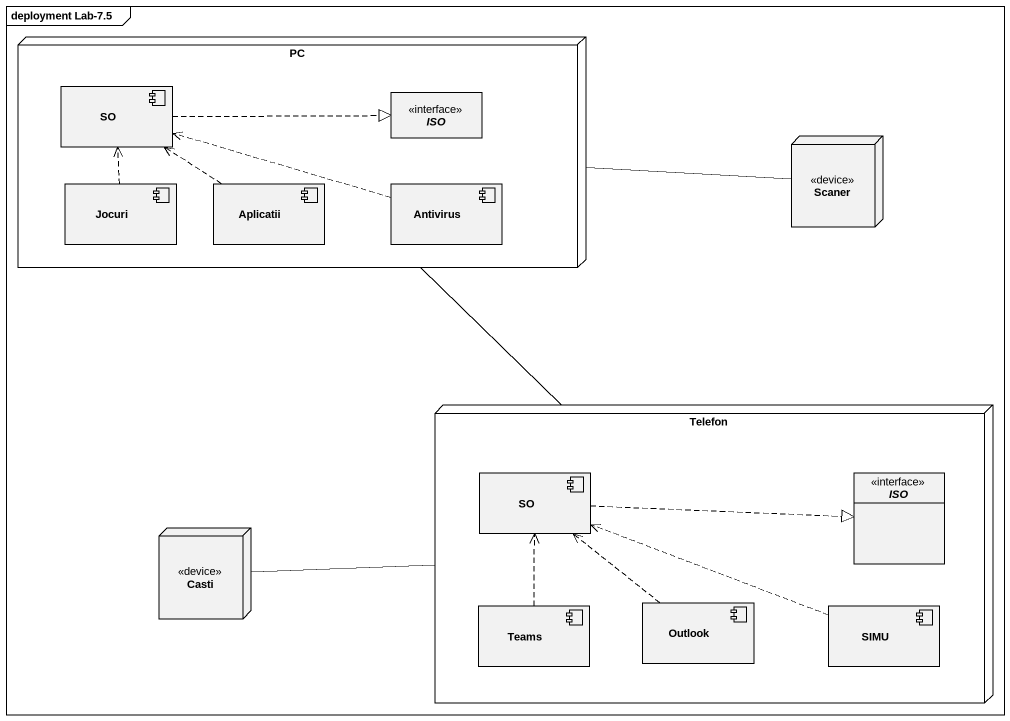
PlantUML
@startuml
mainframe deployment Lab-7.5
allowmixing
hide circle
hide empty members
node PC {
  component SO
  interface ISO
  component Jocuri
  component Aplicatii
  component Antivirus
}
node Scaner <<device>>
node Telefon {
  component "SO" as SO_2
  interface "ISO" as ISO_2
  component Outlook
  component Teams
  component SIMU
}
node Casti <<device>>
PC -- Telefon
SO .right.|> ISO
Scaner -left- PC
Jocuri .up.> SO
Aplicatii .up.> SO
Antivirus .left.> SO
SO_2 .right.|> ISO_2
Casti -right- Telefon
Outlook .up.> SO_2
Teams .up.> SO_2
SIMU .left.> SO_2
@enduml
